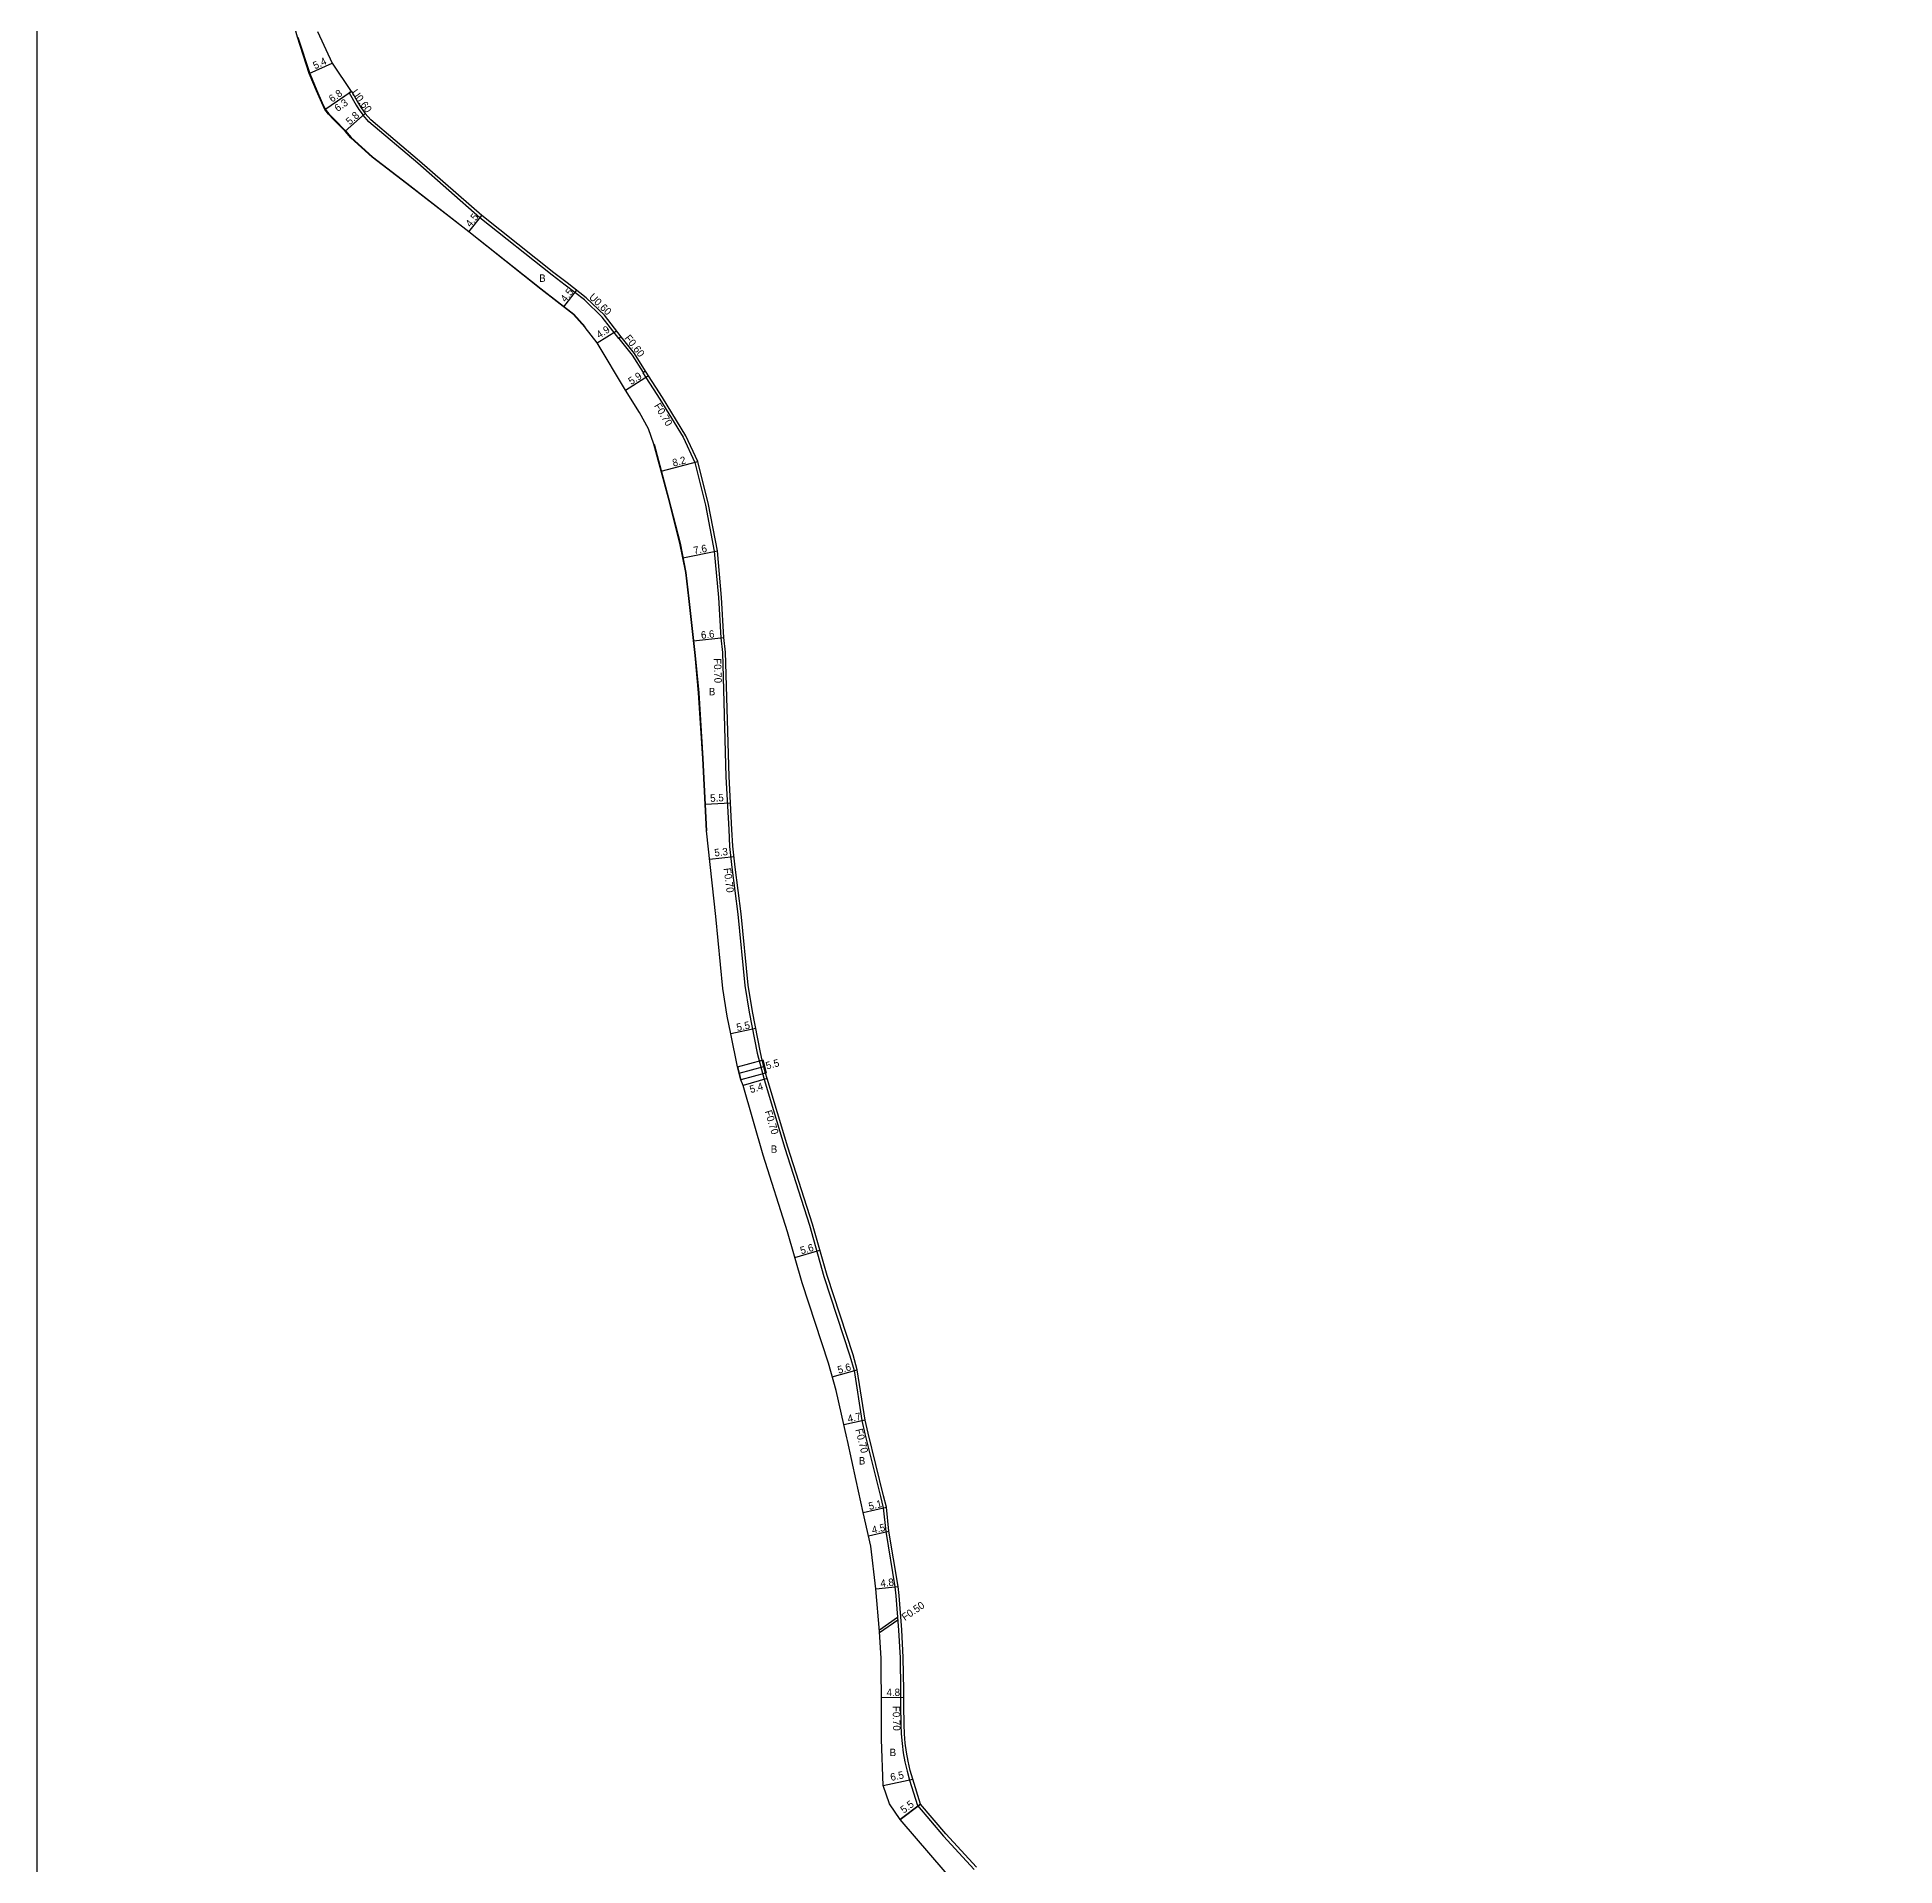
# Model space of a CAD drawing. Header units: metres. Extents: x -8000 to -4000, y -105000 to -102000.
# Drawn here: x -7200 to -6800, y -103715.1 to -103321.2 of the extents above; entities that cross this region are included whole.
import ezdxf

# ---------------------------------------------------------------- set-up
doc = ezdxf.new("R2010")
doc.units = ezdxf.units.M
doc.header["$LTSCALE"] = 2.5
for name, color, linetype in [('側溝・桝', 7, 'Continuous'), ('図郭', 7, 'Continuous'), ('幅員', 7, 'Continuous'), ('歩道・分離帯・安全施設', 7, 'Continuous'), ('舗装', 7, 'Continuous'), ('道路', 7, 'Continuous')]:
    doc.layers.add(name, color=color, linetype=linetype)
doc.styles.get("Standard").update_dxf_attribs({"font": ''})
doc.styles.get('Standard').set_extended_font_data('@MS PGothic')

msp = doc.modelspace()

# ---------------------------------------------------------------- linework, layer by layer
at = {"layer": '側溝・桝'}
for points in [[(-7132.4, -103332.87), (-7132.31, -103332.82), (-7130.82, -103335.49), (-7130.23, -103336.41), (-7129.37, -103337.58)], [(-7074.25, -103385.69), (-7077.87, -103381.06), (-7081.77, -103377.32), (-7085.91, -103374.12), (-7088.73, -103371.95), (-7104.28, -103359.59), (-7117.67, -103347.85), (-7128.14, -103338.97), (-7129.37, -103337.58)], [(-7074.25, -103385.69), (-7074.72, -103386.06), (-7071.9, -103389.66), (-7069.49, -103393.43)], [(-7068.99, -103393.11), (-7069.58, -103393.49), (-7065.95, -103399.17), (-7060.92, -103407.36), (-7058.38, -103412.78), (-7056.11, -103421.97), (-7054.2, -103431.91), (-7053.32, -103441.89), (-7052.81, -103450.53), (-7052.46, -103453.71), (-7051.69, -103480.46), (-7051.1, -103491.85), (-7050.9, -103495.47), (-7050.4, -103500.01), (-7049.11, -103510.05), (-7047.59, -103525.45), (-7046.67, -103531.16), (-7044.95, -103540.01), (-7043.49, -103545.68), (-7039.03, -103560.47), (-7033.73, -103577.08), (-7030.58, -103588.08), (-7024.99, -103605.23), (-7024.1, -103608.35), (-7022.41, -103619.16), (-7021.77, -103622.01), (-7018.41, -103635.49), (-7017.84, -103637.95), (-7017.28, -103643.07), (-7015.33, -103654.95), (-7015.11, -103656.88), (-7014.51, -103664.28), (-7014.21, -103670.22), (-7014.11, -103677.2), (-7014.07, -103680.55), (-7014.02, -103684.63), (-7013.94, -103686.65), (-7013.77, -103688.67), (-7013.5, -103690.68), (-7013.14, -103692.68), (-7012.68, -103694.66), (-7012.13, -103696.61), (-7010.43, -103702.09), (-7004.88, -103708.66), (-6998.26, -103715.82)], [(-7014.73, -103661.59), (-7018.63, -103664.27)], [(-7014.68, -103662.16), (-7018.59, -103664.84)]]:
    msp.add_lwpolyline(points, dxfattribs=at)
at = {"layer": '図郭'}
msp.add_lwpolyline([(-6400, -103200), (-6400, -103800), (-7200, -103800), (-7200, -103200)], close=True, dxfattribs=at)
at = {"layer": '幅員'}
for points in [[(-7141.41, -103329.02), (-7136.5, -103326.76)], [(-7138.04, -103336.76), (-7132.4, -103332.87)], [(-7138.04, -103336.76), (-7132.81, -103333.16)], [(-7133.7, -103341.44), (-7129.37, -103337.58)], [(-7107.08, -103363.11), (-7104.28, -103359.59)], [(-7086.59, -103379.28), (-7083.84, -103375.72)], [(-7079.4, -103387.02), (-7075.27, -103384.39)], [(-7073.35, -103397.23), (-7068.38, -103394.06)], [(-7065.64, -103414.66), (-7057.72, -103412.55)], [(-7060.96, -103433.3), (-7053.51, -103431.81)], [(-7058.67, -103451.19), (-7052.11, -103450.47)], [(-7056.19, -103486.41), (-7050.7, -103486.12)], [(-7055.22, -103498.24), (-7049.95, -103497.67)], [(-7045.27, -103534.7), (-7050.61, -103535.81)], [(-7048.84, -103544.31), (-7043.54, -103542.86)], [(-7042.82, -103545.49), (-7048.01, -103546.99)], [(-7036.84, -103584.01), (-7031.46, -103582.47)], [(-7028.8, -103609.72), (-7023.41, -103608.2)], [(-7021.72, -103619.03), (-7026.31, -103620.06)], [(-7022.12, -103638.97), (-7017.15, -103637.83)], [(-7020.97, -103643.98), (-7016.59, -103642.98)], [(-7019.41, -103655.4), (-7014.64, -103654.86)], [(-7018.19, -103678.77), (-7013.39, -103678.71)], [(-7017.82, -103697.72), (-7011.46, -103696.41)], [(-7014.21, -103705.04), (-7009.81, -103701.75)]]:
    msp.add_lwpolyline(points, dxfattribs=at)
at = {"layer": '歩道・分離帯・安全施設'}
for points in [[(-7143.86, -103321.17), (-7141.31, -103328.99), (-7139.77, -103332.69), (-7138.62, -103335.3), (-7137.95, -103336.7), (-7137.16, -103337.66), (-7136.01, -103338.91), (-7133.63, -103341.37)], [(-7133.63, -103341.37), (-7132.4, -103342.75), (-7127.77, -103346.91), (-7120.4, -103352.63), (-7107.02, -103363.03), (-7091.47, -103375.39), (-7084.45, -103380.81), (-7081.99, -103383.56)], [(-7067.16, -103408.87), (-7064.06, -103420.44), (-7061.56, -103430.13), (-7060.3, -103436.46), (-7059.65, -103442.11), (-7058.29, -103454.38), (-7057.55, -103462.38), (-7056.68, -103476.53), (-7055.86, -103492.1)]]:
    msp.add_lwpolyline(points, dxfattribs=at)
at = {"layer": '舗装'}
msp.add_lwpolyline([(-7009.81, -103701.75), (-7014.21, -103705.04)], dxfattribs=at)
at = {"layer": '道路'}
for points in [[(-7143.96, -103321.19), (-7146.81, -103310.84), (-7147.23, -103307.27), (-7146.79, -103303.41), (-7144.9, -103297.78), (-7136.39, -103280.11), (-7132.54, -103271.3), (-7130.6, -103265.88), (-7128.59, -103258.32), (-7127.92, -103254)], [(-7139.65, -103319.92), (-7136.49, -103326.8), (-7132.4, -103332.87), (-7132.81, -103333.16), (-7131.33, -103335.79), (-7130.73, -103336.75), (-7129.82, -103337.98)], [(-7133.7, -103341.44), (-7136.09, -103338.98), (-7137.24, -103337.72), (-7138.04, -103336.76), (-7138.71, -103335.34), (-7139.87, -103332.72), (-7141.41, -103329.02), (-7143.96, -103321.19)], [(-7074.25, -103385.69), (-7074.72, -103386.06), (-7078.32, -103381.47), (-7082.16, -103377.77), (-7086.28, -103374.6), (-7089.1, -103372.42), (-7104.66, -103360.05), (-7118.06, -103348.3), (-7128.56, -103339.4), (-7129.82, -103337.98)], [(-7082.07, -103383.62), (-7084.51, -103380.88), (-7091.53, -103375.47), (-7107.08, -103363.11), (-7120.46, -103352.71), (-7127.83, -103346.99), (-7132.47, -103342.82), (-7133.7, -103341.44)], [(-7067.19, -103408.87), (-7068.37, -103405.51), (-7070.32, -103401.98), (-7073.35, -103397.23), (-7079.4, -103387.02), (-7082, -103383.7), (-7082.07, -103383.62)], [(-7057.72, -103412.55), (-7060.3, -103407.02), (-7065.35, -103398.8), (-7068.99, -103393.11), (-7071.41, -103389.32), (-7074.25, -103385.69)], [(-7055.89, -103492.1), (-7056.7, -103476.53), (-7057.58, -103462.38), (-7058.32, -103454.39), (-7059.68, -103442.11), (-7060.33, -103436.46), (-7061.59, -103430.14), (-7064.09, -103420.45), (-7067.19, -103408.87)], [(-6997.76, -103715.33), (-7004.35, -103708.19), (-7009.81, -103701.75), (-7011.46, -103696.41), (-7012, -103694.49), (-7012.45, -103692.54), (-7012.81, -103690.58), (-7013.07, -103688.6), (-7013.24, -103686.6), (-7013.32, -103684.61), (-7013.37, -103680.54), (-7013.41, -103677.19), (-7013.51, -103670.2), (-7013.81, -103664.24), (-7014.42, -103656.81), (-7014.64, -103654.86), (-7016.59, -103642.98), (-7017.15, -103637.83), (-7017.73, -103635.33), (-7021.09, -103621.85), (-7021.72, -103619.03), (-7023.41, -103608.2), (-7024.32, -103605.02), (-7029.91, -103587.88), (-7033.06, -103576.87), (-7038.37, -103560.26), (-7042.82, -103545.49), (-7043.15, -103544.29), (-7043.91, -103541.49), (-7044.27, -103539.86), (-7045.98, -103531.03), (-7046.9, -103525.36), (-7048.41, -103509.97), (-7049.71, -103499.93), (-7050.2, -103495.41), (-7050.4, -103491.82), (-7050.99, -103480.43), (-7051.76, -103453.66), (-7052.11, -103450.47), (-7052.62, -103441.84), (-7053.51, -103431.81), (-7055.43, -103421.82), (-7057.72, -103412.55)], [(-7048.01, -103546.99), (-7048.46, -103545.73), (-7049.22, -103542.93), (-7050.61, -103535.81), (-7051.4, -103532.03), (-7052.35, -103526.07), (-7053.88, -103510.54), (-7055.89, -103492.1)], [(-7049.22, -103542.93), (-7048.46, -103545.73)], [(-7023.66, -103632.03), (-7025.54, -103623.47), (-7025.67, -103622.88), (-7027.97, -103612.68), (-7029.64, -103606.76), (-7035.27, -103589.51), (-7038.42, -103578.5), (-7043.7, -103561.96), (-7048.01, -103546.99)], [(-6986.49, -103733.02), (-6989.19, -103731.63), (-6993.68, -103727.52), (-7004.51, -103716.32), (-7014.21, -103705.04), (-7016.49, -103701.71), (-7017.82, -103697.72), (-7018.17, -103687.81), (-7018.16, -103681.5), (-7018.3, -103670.36), (-7018.6, -103664.55), (-7019.41, -103655.4), (-7020.46, -103646.22), (-7022.12, -103638.97), (-7023.66, -103632.03)]]:
    msp.add_lwpolyline(points, dxfattribs=at)
for points in [[(-7048.46, -103545.73), (-7049.22, -103542.93), (-7043.91, -103541.49), (-7043.15, -103544.29), (-7048.46, -103545.73)], [(-7043.15, -103544.29), (-7043.91, -103541.49), (-7043.77, -103541.45), (-7043, -103544.25)]]:
    msp.add_lwpolyline(points, close=True, dxfattribs=at)

# ---------------------------------------------------------------- texts
at = {"layer": '側溝・桝'}
for s, rotation, p in [('U0.60', 306.7809, (-7132.43, -103333.14)), ('U0.60', 316.1163, (-7081.29, -103377.33)), ('F0.60', 308.0501, (-7073.62, -103386.03)), ('F0.70', 301.5461, (-7067.24, -103400.58)), ('F0.70', 271.6404, (-7054.32, -103454.97)), ('F0.70', 277.3487, (-7052.21, -103500.21)), ('F0.70', 286.7862, (-7043.37, -103552.56)), ('F0.70', 284.0045, (-7023.85, -103621.1)), ('F0.50', 34.4656, (-7013.16, -103662.34)), ('F0.70', 270.7508, (-7015.79, -103680.62))]:
    msp.add_text(s, height=1.6, rotation=rotation, dxfattribs=at).set_placement(p)
at = {"layer": '幅員'}
for s, rotation, p in [('5.4', 25, (-7140.16, -103328.12)), ('6.8', 35, (-7136.49, -103335.29)), ('6.3', 35, (-7135.29, -103337.31)), ('5.8', 41.6669, (-7132.66, -103340.18)), ('4.5', 51.5206, (-7106.68, -103362.21)), ('4.5', 52.3774, (-7086.21, -103378.38)), ('4.9', 32.5731, (-7078.97, -103386.12)), ('5.9', 32.5731, (-7072.08, -103396.12)), ('8.2', 14.9536, (-7062.99, -103413.69)), ('7.6', 11.2838, (-7058.52, -103432.56)), ('6.6', 6.3053, (-7056.98, -103450.77)), ('5.5', 2.9958, (-7055.04, -103485.89)), ('5.3', 6.2167, (-7054.1, -103497.65)), ('5.5', 11.6713, (-7049.25, -103535.27)), ('5.5', 15.2204, (-7042.87, -103543.54)), ('5.4', 16.0415, (-7046.33, -103548.63)), ('5.6', 15.9454, (-7035.45, -103583.35)), ('5.6', 15.779, (-7027.41, -103609.07)), ('4.7', 12.6688, (-7025.32, -103619.58)), ('5.1', 12.9235, (-7020.79, -103638.41)), ('4.5', 12.9235, (-7020.1, -103643.53)), ('4.8', 6.5288, (-7018.35, -103655.03)), ('4.8', 0.7508, (-7017.1, -103678.51)), ('6.5', 11.6127, (-7016.12, -103696.78)), ('5.5', 36.7992, (-7013.38, -103703.84))]:
    msp.add_text(s, height=1.6, rotation=rotation, dxfattribs=at).set_placement(p)
at = {"layer": '舗装'}
for p in [(-7091.91, -103373.87), (-7055.38, -103462.93), (-7042.04, -103561.47), (-7023.08, -103628.61), (-7016.44, -103691.43)]:
    msp.add_text('B', height=1.6, dxfattribs=at).set_placement(p)

doc.saveas('drawing.dxf')
